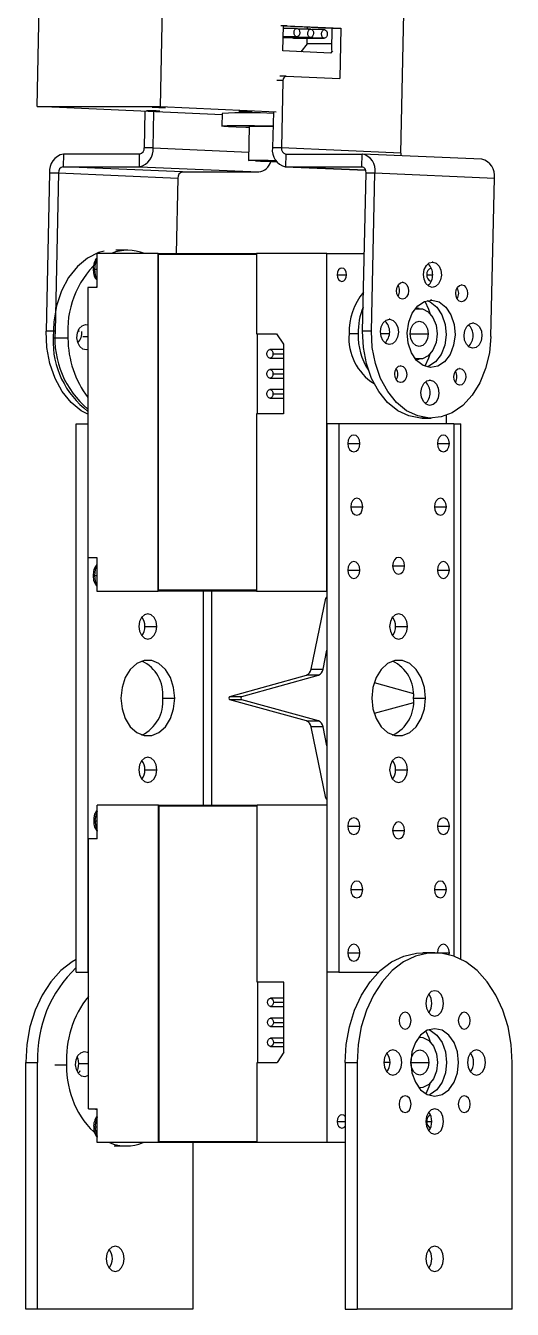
# Model space of a CAD drawing. Header units: millimetres. Extents: x 0 to 1189, y 0 to 841.
# Drawn here: x 601.5 to 624.5, y 407.6 to 468.5 of the extents above; entities that cross this region are included whole.
import ezdxf

# ---------------------------------------------------------------- set-up
doc = ezdxf.new("R2010")
doc.units = ezdxf.units.MM

msp = doc.modelspace()

# ---------------------------------------------------------------- linework, layer by layer
at = {"color": 7, "linetype": 'Continuous', "lineweight": 25}
for p, q in [((619.27, 462.413), (619.652, 479.816)), ((602.034, 464.623), (602.137, 469.321)), ((607.967, 469.313), (607.864, 464.616)), ((613.677, 467.254), (613.703, 468.448)), ((614.347, 468.324), (613.701, 468.325)), ((613.703, 468.442), (616.004, 468.341)), ((613.884, 468.453), (616.429, 468.341)), ((614.998, 468.294), (614.418, 468.295)), ((614.846, 468.294), (614.848, 468.392)), ((615.648, 468.265), (615.068, 468.265)), ((616.004, 468.341), (615.981, 467.268)), ((616.004, 468.341), (616.429, 468.341)), ((616.429, 468.341), (616.376, 465.942)), ((613.691, 467.896), (614.997, 467.894)), ((613.692, 467.925), (614.347, 467.924)), ((614.186, 467.867), (614.19, 467.867)), ((615.643, 467.865), (614.186, 467.867)), ((614.19, 467.867), (615.647, 467.865)), ((614.831, 467.599), (614.532, 467.215)), ((614.831, 467.599), (614.837, 467.866)), ((615.988, 467.597), (614.831, 467.599)), ((615.941, 467.151), (613.677, 467.254)), ((616.03, 467.266), (615.941, 467.151)), ((613.827, 466.054), (613.532, 466.054)), ((613.686, 465.86), (613.615, 462.662)), ((613.831, 466.054), (616.376, 465.942)), ((602.034, 464.623), (607.864, 464.616)), ((610.799, 464.226), (602.034, 464.623)), ((607.148, 464.392), (607.11, 462.662)), ((607.534, 462.662), (607.572, 464.372)), ((607.864, 464.616), (613.362, 464.366)), ((613.229, 464.366), (613.191, 462.662)), ((610.8, 464.296), (610.787, 463.696)), ((612.087, 463.668), (612.052, 462.068)), ((607.534, 462.662), (607.11, 462.662)), ((613.615, 462.662), (613.191, 462.662)), ((619.27, 462.413), (613.615, 462.662)), ((603.281, 462.367), (603.268, 461.768)), ((606.895, 462.367), (603.281, 462.367)), ((606.882, 461.768), (606.895, 462.367)), ((613.817, 462.367), (613.804, 461.768)), ((613.817, 462.367), (617.431, 462.367)), ((617.418, 461.768), (617.431, 462.367)), ((623.105, 462.119), (617.451, 462.367)), ((602.629, 461.473), (602.464, 453.971)), ((602.629, 461.473), (603.053, 461.473)), ((603.053, 461.473), (602.889, 453.971)), ((603.053, 461.473), (608.708, 461.225)), ((608.922, 461.519), (603.268, 461.768)), ((603.268, 461.768), (606.882, 461.768)), ((606.882, 461.768), (612.536, 461.519)), ((608.922, 461.519), (612.536, 461.519)), ((613.785, 461.768), (617.602, 461.6)), ((613.804, 461.768), (617.418, 461.768)), ((617.455, 453.971), (617.62, 461.473)), ((617.62, 461.473), (618.044, 461.473)), ((617.879, 453.971), (618.044, 461.473)), ((618.044, 461.473), (623.698, 461.225)), ((608.708, 461.225), (608.629, 457.647)), ((623.534, 453.723), (623.698, 461.225)), ((604.867, 457.647), (604.867, 456.047)), ((607.766, 457.647), (604.867, 457.647)), ((606.325, 457.808), (605.76, 457.808)), ((607.766, 441.647), (607.766, 457.647)), ((607.766, 457.647), (612.433, 457.647)), ((612.433, 457.647), (612.433, 453.847)), ((615.757, 457.647), (612.433, 457.647)), ((615.757, 441.647), (615.757, 457.647)), ((615.757, 457.647), (617.536, 457.647)), ((607.795, 441.687), (607.795, 457.607)), ((612.433, 457.607), (607.795, 457.607)), ((604.75, 456.904), (604.692, 456.904)), ((604.443, 456.047), (604.443, 443.247)), ((604.867, 456.047), (604.443, 456.047)), ((604.867, 456.071), (604.787, 456.048)), ((620.141, 455.047), (619.958, 455.047)), ((603.994, 454.017), (604.019, 453.955)), ((602.889, 453.971), (602.464, 453.971)), ((603.5, 453.633), (602.793, 453.633)), ((612.433, 453.847), (613.38, 453.847)), ((612.462, 453.847), (612.462, 450.047)), ((613.38, 453.847), (613.706, 453.354)), ((617.242, 453.847), (616.817, 453.847)), ((617.879, 453.971), (617.455, 453.971)), ((613.706, 453.097), (613.07, 453.097)), ((613.706, 453.354), (613.706, 450.047)), ((613.07, 452.697), (613.706, 452.697)), ((619.958, 452.647), (620.141, 452.647)), ((613.706, 452.147), (613.07, 452.147)), ((613.07, 451.747), (613.706, 451.747)), ((613.706, 451.197), (613.07, 451.197)), ((613.07, 450.797), (613.706, 450.797)), ((612.433, 450.047), (612.433, 441.647)), ((613.706, 450.047), (612.433, 450.047)), ((620.619, 449.849), (620.194, 449.849)), ((620.282, 449.847), (620.194, 449.849)), ((620.282, 449.847), (620.706, 449.847)), ((621.414, 449.974), (621.414, 449.575)), ((603.889, 423.575), (603.889, 449.575)), ((603.889, 449.575), (604.443, 449.575)), ((616.334, 449.575), (615.769, 449.575)), ((615.769, 449.575), (615.769, 423.575)), ((616.334, 449.575), (616.334, 423.575)), ((621.783, 449.575), (616.334, 449.575)), ((621.783, 449.575), (622.104, 449.575)), ((622.104, 424.203), (622.104, 449.575)), ((616.759, 448.647), (617.324, 448.647)), ((621.001, 448.647), (621.567, 448.647)), ((616.9, 445.647), (617.466, 445.647)), ((620.86, 445.647), (621.426, 445.647)), ((604.443, 443.247), (604.867, 443.247)), ((604.455, 423.575), (604.455, 443.247)), ((604.787, 443.238), (604.856, 443.236)), ((604.867, 443.247), (604.867, 441.647)), ((616.759, 442.647), (617.324, 442.647)), ((618.88, 442.847), (619.446, 442.847)), ((621.001, 442.647), (621.567, 442.647)), ((604.867, 441.647), (607.766, 441.647)), ((612.433, 441.647), (607.766, 441.647)), ((612.433, 441.687), (607.795, 441.687)), ((612.433, 441.647), (615.757, 441.647)), ((615.017, 437.94), (615.715, 441.313)), ((615.769, 441.647), (615.757, 441.647)), ((607.142, 439.975), (607.708, 439.975)), ((619.021, 439.975), (619.587, 439.975)), ((615.583, 437.94), (615.769, 438.84)), ((611.169, 436.654), (614.8, 437.66)), ((611.735, 436.654), (615.366, 437.66)), ((615.366, 437.66), (614.8, 437.66)), ((615.017, 437.94), (615.583, 437.94)), ((618.001, 437.31), (619.861, 436.795)), ((607.991, 436.575), (608.556, 436.575)), ((611.169, 436.654), (611.735, 436.654)), ((614.8, 435.491), (611.169, 436.497)), ((611.735, 436.497), (611.169, 436.497)), ((615.366, 435.491), (611.735, 436.497)), ((619.861, 436.356), (618.001, 435.841)), ((619.87, 436.575), (620.436, 436.575)), ((614.8, 435.491), (615.366, 435.491)), ((615.715, 431.838), (615.017, 435.21)), ((615.583, 435.21), (615.017, 435.21)), ((615.769, 434.311), (615.583, 435.21)), ((607.142, 433.175), (607.708, 433.175)), ((619.021, 433.175), (619.587, 433.175)), ((604.891, 429.903), (604.891, 431.503)), ((607.791, 431.503), (604.891, 431.503)), ((607.791, 431.503), (612.457, 431.503)), ((607.791, 415.503), (607.791, 431.503)), ((607.819, 431.463), (612.457, 431.463)), ((607.819, 415.543), (607.819, 431.463)), ((612.457, 423.103), (612.457, 431.503)), ((615.769, 431.503), (612.457, 431.503)), ((604.774, 430.76), (604.716, 430.76)), ((616.759, 430.503), (617.324, 430.503)), ((618.88, 430.303), (619.446, 430.303)), ((621.001, 430.503), (621.567, 430.503)), ((604.467, 417.103), (604.467, 429.903)), ((604.891, 429.903), (604.467, 429.903)), ((604.891, 429.928), (604.812, 429.905)), ((616.9, 427.503), (617.466, 427.503)), ((620.86, 427.503), (621.426, 427.503)), ((616.759, 424.503), (617.324, 424.503)), ((620.872, 424.503), (620.306, 424.503)), ((621.001, 424.503), (621.567, 424.503)), ((621.56, 424.412), (621.567, 424.503)), ((603.889, 423.575), (604.455, 423.575)), ((604.467, 423.575), (604.455, 423.575)), ((616.334, 423.575), (615.769, 423.575)), ((615.781, 415.503), (615.781, 423.575)), ((616.334, 423.575), (618.21, 423.575)), ((613.73, 423.103), (612.457, 423.103)), ((612.486, 423.103), (612.486, 419.303)), ((613.73, 419.796), (613.73, 423.103)), ((613.73, 422.353), (613.094, 422.353)), ((613.094, 421.953), (613.73, 421.953)), ((613.73, 421.403), (613.094, 421.403)), ((613.094, 421.003), (613.73, 421.003)), ((613.73, 420.453), (613.094, 420.453)), ((613.094, 420.053), (613.73, 420.053)), ((620.165, 420.503), (620.124, 420.503)), ((601.497, 407.598), (601.497, 419.303)), ((601.497, 419.303), (602.063, 419.303)), ((602.063, 407.598), (602.063, 419.303)), ((612.457, 415.503), (612.457, 419.303)), ((612.457, 419.303), (613.404, 419.303)), ((613.73, 419.796), (613.404, 419.303)), ((616.629, 419.303), (616.629, 407.598)), ((616.629, 419.303), (617.195, 419.303)), ((617.195, 419.303), (617.195, 407.598)), ((624.549, 407.598), (624.549, 419.303)), ((620.124, 418.103), (620.165, 418.103)), ((604.467, 417.103), (604.891, 417.103)), ((604.812, 417.094), (604.881, 417.092)), ((604.891, 415.503), (604.891, 417.103)), ((604.774, 416.247), (604.716, 416.247)), ((607.791, 415.503), (604.891, 415.503)), ((605.696, 415.343), (606.262, 415.343)), ((612.457, 415.503), (607.791, 415.503)), ((612.457, 415.543), (607.819, 415.543)), ((609.417, 415.503), (609.417, 407.598)), ((615.781, 415.503), (612.457, 415.503)), ((616.629, 415.503), (615.781, 415.503)), ((602.063, 407.598), (601.497, 407.598)), ((609.417, 407.598), (602.063, 407.598)), ((616.629, 407.598), (617.195, 407.598)), ((624.549, 407.598), (617.195, 407.598))]:
    msp.add_line(p, q, dxfattribs=at)
at = {"color": 8, "linetype": 'Continuous', "lineweight": 25}
for p, q in [((613.884, 468.453), (613.589, 468.453)), ((614.993, 467.894), (613.691, 467.896)), ((614.343, 467.924), (613.692, 467.925)), ((613.686, 465.86), (613.395, 465.86)), ((603.205, 464.601), (603.205, 464.592)), ((607.312, 464.415), (607.312, 464.405)), ((607.577, 464.595), (607.577, 464.586)), ((611.684, 464.409), (611.684, 464.4)), ((607.534, 462.662), (612.06, 462.463)), ((612.815, 462.061), (612.814, 462.043)), ((617.602, 461.601), (613.804, 461.768)), ((617.418, 461.768), (617.431, 461.767)), ((620.781, 457.246), (620.755, 457.246)), ((604.75, 456.904), (604.867, 456.904)), ((616.252, 456.647), (616.699, 456.647)), ((620.495, 456.647), (620.768, 456.647)), ((619.359, 456.287), (619.342, 456.287)), ((622.158, 456.164), (622.14, 456.164)), ((620.742, 455.446), (620.671, 455.446)), ((618.741, 454.534), (618.714, 454.534)), ((622.699, 454.36), (622.672, 454.36)), ((604.206, 453.711), (604.443, 453.711)), ((618.723, 453.847), (618.308, 453.847)), ((619.717, 453.847), (620.565, 453.847)), ((613.211, 452.897), (613.706, 452.897)), ((619.272, 452.33), (619.255, 452.33)), ((622.071, 452.207), (622.054, 452.207)), ((613.211, 451.947), (613.706, 451.947)), ((620.658, 451.648), (620.632, 451.648)), ((613.211, 450.997), (613.706, 450.997)), ((621.783, 449.575), (621.783, 424.341)), ((604.75, 442.39), (604.692, 442.39)), ((604.75, 442.39), (604.867, 442.39)), ((609.904, 441.647), (609.904, 431.503)), ((610.32, 431.503), (610.32, 441.647)), ((615.769, 441.313), (615.715, 441.313)), ((615.715, 431.838), (615.769, 431.838)), ((604.774, 430.76), (604.891, 430.76)), ((613.235, 422.153), (613.73, 422.153)), ((613.235, 421.203), (613.73, 421.203)), ((613.235, 420.253), (613.73, 420.253)), ((618.751, 419.303), (618.468, 419.303)), ((619.741, 419.303), (620.589, 419.303)), ((603.436, 419.168), (602.87, 419.168)), ((604, 419.247), (604.467, 419.247)), ((604.774, 416.247), (604.891, 416.247)), ((616.252, 416.503), (616.629, 416.503)), ((620.495, 416.503), (620.731, 416.503))]:
    msp.add_line(p, q, dxfattribs=at)
at = {"color": 7, "linetype": 'Continuous', "lineweight": 25, "flags": 128}
for points in [[(614.343, 467.924), (614.291, 467.941), (614.247, 467.987), (614.219, 468.053), (614.21, 468.13), (614.222, 468.206), (614.254, 468.269), (614.299, 468.311), (614.352, 468.324)], [(614.352, 468.324), (614.404, 468.306), (614.447, 468.261), (614.475, 468.194), (614.484, 468.117), (614.472, 468.041), (614.441, 467.978), (614.396, 467.937), (614.343, 467.924)], [(614.993, 467.894), (614.941, 467.912), (614.898, 467.957), (614.869, 468.023), (614.861, 468.1), (614.873, 468.176), (614.904, 468.24), (614.949, 468.281), (615.002, 468.294)], [(615.002, 468.294), (615.054, 468.276), (615.097, 468.231), (615.126, 468.165), (615.134, 468.088), (615.122, 468.012), (615.091, 467.948), (615.046, 467.907), (614.993, 467.894)], [(615.643, 467.865), (615.591, 467.882), (615.548, 467.928), (615.52, 467.994), (615.511, 468.071), (615.523, 468.147), (615.554, 468.21), (615.599, 468.252), (615.652, 468.265)], [(615.652, 468.265), (615.704, 468.247), (615.748, 468.202), (615.776, 468.135), (615.785, 468.058), (615.773, 467.982), (615.741, 467.919), (615.696, 467.878), (615.643, 467.865)], [(614.119, 467.895), (614.134, 467.884), (614.186, 467.867)], [(603.665, 464.591), (603.565, 464.595), (603.445, 464.598), (603.323, 464.6), (603.219, 464.601), (603.147, 464.601), (603.119, 464.599), (603.14, 464.595), (603.205, 464.592)], [(603.205, 464.592), (603.305, 464.588), (603.425, 464.585), (603.547, 464.582), (603.651, 464.582), (603.723, 464.582), (603.751, 464.584), (603.731, 464.587), (603.665, 464.591)], [(607.772, 464.405), (607.672, 464.409), (607.552, 464.412), (607.43, 464.414), (607.326, 464.415), (607.254, 464.414), (607.226, 464.412), (607.246, 464.409), (607.312, 464.405)], [(607.312, 464.405), (607.412, 464.402), (607.532, 464.398), (607.654, 464.396), (607.758, 464.395), (607.83, 464.396), (607.858, 464.398), (607.837, 464.401), (607.772, 464.405)], [(608.038, 464.585), (607.937, 464.589), (607.817, 464.592), (607.696, 464.595), (607.591, 464.595), (607.519, 464.595), (607.492, 464.593), (607.512, 464.59), (607.577, 464.586)], [(607.577, 464.586), (607.677, 464.582), (607.797, 464.579), (607.919, 464.577), (608.024, 464.576), (608.095, 464.576), (608.123, 464.578), (608.103, 464.582), (608.038, 464.585)], [(612.144, 464.399), (612.044, 464.403), (611.924, 464.406), (611.802, 464.408), (611.698, 464.409), (611.626, 464.409), (611.598, 464.407), (611.619, 464.403), (611.684, 464.4)], [(611.684, 464.4), (611.784, 464.396), (611.904, 464.393), (612.026, 464.39), (612.13, 464.39), (612.202, 464.39), (612.23, 464.392), (612.21, 464.395), (612.144, 464.399)], [(611.465, 463.644), (611.108, 463.662), (610.878, 463.679), (610.788, 463.694), (610.843, 463.706), (611.041, 463.715), (611.368, 463.718), (611.807, 463.718), (612.333, 463.713), (612.913, 463.704), (613.214, 463.698)], [(612.086, 463.619), (611.927, 463.625), (611.465, 463.644)], [(612.377, 462.043), (612.149, 462.056), (612.054, 462.067), (612.103, 462.075), (612.291, 462.079), (612.594, 462.078), (612.977, 462.074), (613.339, 462.066)], [(612.814, 462.043), (612.69, 462.05), (612.652, 462.056), (612.705, 462.059), (612.841, 462.061), (613.039, 462.059), (613.27, 462.055), (613.347, 462.053)], [(605.221, 457.768), (604.946, 457.693), (604.423, 457.433), (603.946, 457.033), (603.533, 456.51), (603.2, 455.882), (602.96, 455.175), (602.823, 454.416), (602.793, 453.633)], [(620.755, 456.046), (620.593, 456.099), (620.459, 456.235), (620.371, 456.434), (620.344, 456.664), (620.381, 456.893), (620.477, 457.083), (620.618, 457.207), (620.781, 457.246)], [(620.781, 457.246), (620.942, 457.193), (621.077, 457.057), (621.165, 456.858), (621.192, 456.627), (621.155, 456.399), (621.058, 456.209), (620.918, 456.085), (620.755, 456.046)], [(616.699, 456.647), (616.682, 456.768), (616.634, 456.871), (616.561, 456.939), (616.476, 456.963), (616.39, 456.939), (616.318, 456.871), (616.269, 456.768), (616.252, 456.647)], [(616.252, 456.647), (616.269, 456.526), (616.318, 456.424), (616.39, 456.355), (616.476, 456.331), (616.561, 456.355), (616.634, 456.424), (616.682, 456.526), (616.699, 456.647)], [(619.342, 455.488), (619.234, 455.523), (619.144, 455.614), (619.086, 455.746), (619.068, 455.9), (619.093, 456.052), (619.157, 456.179), (619.251, 456.262), (619.359, 456.287)], [(619.359, 456.287), (619.467, 456.252), (619.557, 456.162), (619.615, 456.029), (619.633, 455.875), (619.608, 455.723), (619.544, 455.596), (619.451, 455.513), (619.342, 455.488)], [(622.14, 455.365), (622.033, 455.4), (621.943, 455.491), (621.885, 455.623), (621.867, 455.777), (621.891, 455.929), (621.956, 456.056), (622.049, 456.139), (622.158, 456.164)], [(622.158, 456.164), (622.266, 456.129), (622.355, 456.039), (622.414, 455.906), (622.432, 455.752), (622.407, 455.6), (622.343, 455.473), (622.249, 455.391), (622.14, 455.365)], [(620.671, 452.248), (620.324, 452.342), (620.013, 452.583), (619.771, 452.947), (619.62, 453.4), (619.576, 453.897), (619.642, 454.389), (619.812, 454.827), (620.07, 455.17), (620.39, 455.384), (620.742, 455.446)], [(620.402, 455.388), (620.575, 455.009), (620.638, 454.82)], [(620.494, 455.419), (620.665, 455.353), (620.975, 455.112), (621.218, 454.747), (621.369, 454.294), (621.413, 453.798), (621.347, 453.306), (621.176, 452.867), (620.918, 452.524), (620.598, 452.311), (620.494, 452.276)], [(620.742, 455.446), (621.089, 455.353), (621.4, 455.112), (621.642, 454.747), (621.793, 454.294), (621.837, 453.798), (621.771, 453.306), (621.601, 452.867), (621.343, 452.524), (621.022, 452.311), (620.671, 452.248)], [(619.929, 455.009), (619.993, 455.029), (620.288, 455.029), (620.565, 454.886), (620.791, 454.619), (620.938, 454.258), (620.989, 453.847)], [(603.924, 453.659), (603.949, 453.89), (604.035, 454.09), (604.168, 454.229), (604.329, 454.285), (604.443, 454.27)], [(618.714, 453.334), (618.553, 453.387), (618.418, 453.523), (618.331, 453.722), (618.303, 453.953), (618.341, 454.181), (618.437, 454.371), (618.577, 454.495), (618.741, 454.534)], [(618.741, 454.534), (618.902, 454.481), (619.037, 454.345), (619.124, 454.146), (619.152, 453.916), (619.114, 453.687), (619.018, 453.497), (618.878, 453.373), (618.714, 453.334)], [(619.717, 453.847), (619.749, 454.077), (619.841, 454.271), (619.978, 454.402), (620.141, 454.447), (620.303, 454.402), (620.441, 454.271), (620.533, 454.077), (620.565, 453.847)], [(622.672, 453.161), (622.511, 453.213), (622.376, 453.349), (622.289, 453.548), (622.261, 453.779), (622.299, 454.007), (622.395, 454.198), (622.535, 454.321), (622.699, 454.36)], [(622.699, 454.36), (622.86, 454.307), (622.995, 454.171), (623.082, 453.973), (623.109, 453.742), (623.072, 453.514), (622.976, 453.323), (622.836, 453.199), (622.672, 453.161)], [(604.443, 450.031), (604.129, 450.201), (603.648, 450.592), (603.23, 451.108), (602.892, 451.729), (602.646, 452.432), (602.502, 453.189), (602.464, 453.971)], [(604.443, 453.101), (604.366, 453.086), (604.202, 453.121), (604.061, 453.243), (603.963, 453.432), (603.924, 453.659)], [(620.194, 449.849), (619.645, 449.95), (619.119, 450.201), (618.639, 450.592), (618.221, 451.108), (617.883, 451.729), (617.637, 452.432), (617.492, 453.189), (617.455, 453.971)], [(620.619, 449.849), (620.069, 449.95), (619.543, 450.201), (619.063, 450.592), (618.645, 451.108), (618.307, 451.729), (618.061, 452.432), (617.917, 453.189), (617.879, 453.971)], [(620.565, 453.847), (620.533, 453.618), (620.441, 453.423), (620.303, 453.293), (620.141, 453.247), (619.978, 453.293), (619.841, 453.423), (619.749, 453.618), (619.717, 453.847)], [(620.989, 453.847), (620.938, 453.437), (620.791, 453.076), (620.565, 452.808), (620.288, 452.665), (619.993, 452.665), (619.929, 452.685)], [(623.534, 453.723), (623.462, 452.945), (623.285, 452.202), (623.008, 451.523), (622.643, 450.932), (622.204, 450.454), (621.707, 450.106), (621.172, 449.902), (620.619, 449.849)], [(612.928, 452.897), (612.939, 452.974), (612.97, 453.039), (613.016, 453.082), (613.07, 453.097), (613.124, 453.082), (613.17, 453.039), (613.2, 452.974), (613.211, 452.897)], [(613.211, 452.897), (613.2, 452.821), (613.17, 452.756), (613.124, 452.712), (613.07, 452.697), (613.016, 452.712), (612.97, 452.756), (612.939, 452.821), (612.928, 452.897)], [(620.638, 452.875), (620.575, 452.685), (620.402, 452.306)], [(619.255, 451.53), (619.147, 451.565), (619.058, 451.656), (618.999, 451.788), (618.981, 451.942), (619.006, 452.094), (619.07, 452.221), (619.164, 452.304), (619.272, 452.33)], [(619.272, 452.33), (619.38, 452.294), (619.47, 452.204), (619.528, 452.071), (619.546, 451.917), (619.521, 451.765), (619.457, 451.638), (619.364, 451.556), (619.255, 451.53)], [(622.054, 451.407), (621.946, 451.442), (621.856, 451.533), (621.798, 451.665), (621.78, 451.819), (621.804, 451.971), (621.869, 452.098), (621.962, 452.181), (622.071, 452.207)], [(622.071, 452.207), (622.179, 452.171), (622.268, 452.081), (622.327, 451.948), (622.345, 451.794), (622.32, 451.642), (622.256, 451.515), (622.162, 451.433), (622.054, 451.407)], [(612.928, 451.947), (612.939, 452.024), (612.97, 452.089), (613.016, 452.132), (613.07, 452.147), (613.124, 452.132), (613.17, 452.089), (613.2, 452.024), (613.211, 451.947)], [(613.211, 451.947), (613.2, 451.871), (613.17, 451.806), (613.124, 451.762), (613.07, 451.747), (613.016, 451.762), (612.97, 451.806), (612.939, 451.871), (612.928, 451.947)], [(620.632, 450.449), (620.471, 450.502), (620.336, 450.638), (620.248, 450.836), (620.221, 451.067), (620.258, 451.295), (620.354, 451.486), (620.495, 451.61), (620.658, 451.648)], [(620.658, 451.648), (620.819, 451.595), (620.954, 451.459), (621.042, 451.261), (621.069, 451.03), (621.032, 450.802), (620.936, 450.611), (620.795, 450.487), (620.632, 450.449)], [(612.928, 450.997), (612.939, 451.074), (612.97, 451.139), (613.016, 451.182), (613.07, 451.197), (613.124, 451.182), (613.17, 451.139), (613.2, 451.074), (613.211, 450.997)], [(613.211, 450.997), (613.2, 450.921), (613.17, 450.856), (613.124, 450.812), (613.07, 450.797), (613.016, 450.812), (612.97, 450.856), (612.939, 450.921), (612.928, 450.997)], [(617.324, 448.647), (617.303, 448.8), (617.242, 448.93), (617.15, 449.017), (617.042, 449.047), (616.933, 449.017), (616.842, 448.93), (616.78, 448.8), (616.759, 448.647)], [(616.759, 448.647), (616.78, 448.494), (616.842, 448.364), (616.933, 448.278), (617.042, 448.247), (617.15, 448.278), (617.242, 448.364), (617.303, 448.494), (617.324, 448.647)], [(621.567, 448.647), (621.546, 448.8), (621.484, 448.93), (621.392, 449.017), (621.284, 449.047), (621.176, 449.017), (621.084, 448.93), (621.023, 448.8), (621.001, 448.647)], [(621.001, 448.647), (621.023, 448.494), (621.084, 448.364), (621.176, 448.278), (621.284, 448.247), (621.392, 448.278), (621.484, 448.364), (621.546, 448.494), (621.567, 448.647)], [(617.466, 445.647), (617.444, 445.8), (617.383, 445.93), (617.291, 446.017), (617.183, 446.047), (617.075, 446.017), (616.983, 445.93), (616.922, 445.8), (616.9, 445.647)], [(616.9, 445.647), (616.922, 445.494), (616.983, 445.364), (617.075, 445.278), (617.183, 445.247), (617.291, 445.278), (617.383, 445.364), (617.444, 445.494), (617.466, 445.647)], [(621.426, 445.647), (621.404, 445.8), (621.343, 445.93), (621.251, 446.017), (621.143, 446.047), (621.035, 446.017), (620.943, 445.93), (620.881, 445.8), (620.86, 445.647)], [(620.86, 445.647), (620.881, 445.494), (620.943, 445.364), (621.035, 445.278), (621.143, 445.247), (621.251, 445.278), (621.343, 445.364), (621.404, 445.494), (621.426, 445.647)], [(617.324, 442.647), (617.303, 442.8), (617.242, 442.93), (617.15, 443.017), (617.042, 443.047), (616.933, 443.017), (616.842, 442.93), (616.78, 442.8), (616.759, 442.647)], [(619.446, 442.847), (619.424, 443), (619.363, 443.13), (619.271, 443.217), (619.163, 443.247), (619.055, 443.217), (618.963, 443.13), (618.902, 443), (618.88, 442.847)], [(621.567, 442.647), (621.546, 442.8), (621.484, 442.93), (621.392, 443.017), (621.284, 443.047), (621.176, 443.017), (621.084, 442.93), (621.023, 442.8), (621.001, 442.647)], [(616.759, 442.647), (616.78, 442.494), (616.842, 442.364), (616.933, 442.278), (617.042, 442.247), (617.15, 442.278), (617.242, 442.364), (617.303, 442.494), (617.324, 442.647)], [(618.88, 442.847), (618.902, 442.694), (618.963, 442.564), (619.055, 442.478), (619.163, 442.447), (619.271, 442.478), (619.363, 442.564), (619.424, 442.694), (619.446, 442.847)], [(621.001, 442.647), (621.023, 442.494), (621.084, 442.364), (621.176, 442.278), (621.284, 442.247), (621.392, 442.278), (621.484, 442.364), (621.546, 442.494), (621.567, 442.647)], [(607.708, 439.975), (607.675, 440.205), (607.584, 440.4), (607.446, 440.53), (607.284, 440.575), (607.121, 440.53), (606.984, 440.4), (606.892, 440.205), (606.859, 439.975)], [(619.587, 439.975), (619.555, 440.205), (619.463, 440.4), (619.325, 440.53), (619.163, 440.575), (619.001, 440.53), (618.863, 440.4), (618.771, 440.205), (618.739, 439.975)], [(606.859, 439.975), (606.892, 439.746), (606.984, 439.551), (607.121, 439.421), (607.284, 439.375), (607.446, 439.421), (607.584, 439.551), (607.675, 439.746), (607.708, 439.975)], [(618.739, 439.975), (618.771, 439.746), (618.863, 439.551), (619.001, 439.421), (619.163, 439.375), (619.325, 439.421), (619.463, 439.551), (619.555, 439.746), (619.587, 439.975)], [(608.556, 436.575), (608.505, 437.082), (608.354, 437.549), (608.117, 437.936), (607.812, 438.213), (607.465, 438.357), (607.102, 438.357), (606.755, 438.213), (606.45, 437.936), (606.213, 437.549), (606.062, 437.082), (606.011, 436.575)], [(620.436, 436.575), (620.384, 437.082), (620.234, 437.549), (619.996, 437.936), (619.692, 438.213), (619.344, 438.357), (618.982, 438.357), (618.634, 438.213), (618.329, 437.936), (618.092, 437.549), (617.942, 437.082), (617.89, 436.575)], [(606.011, 436.575), (606.062, 436.068), (606.213, 435.602), (606.45, 435.215), (606.755, 434.938), (607.102, 434.794), (607.465, 434.794), (607.812, 434.938), (608.117, 435.215), (608.354, 435.602), (608.505, 436.068), (608.556, 436.575)], [(617.89, 436.575), (617.942, 436.068), (618.092, 435.602), (618.329, 435.215), (618.634, 434.938), (618.982, 434.794), (619.344, 434.794), (619.692, 434.938), (619.996, 435.215), (620.234, 435.602), (620.384, 436.068), (620.436, 436.575)], [(607.708, 433.175), (607.675, 433.405), (607.584, 433.6), (607.446, 433.73), (607.284, 433.775), (607.121, 433.73), (606.984, 433.6), (606.892, 433.405), (606.859, 433.175)], [(619.587, 433.175), (619.555, 433.405), (619.463, 433.6), (619.325, 433.73), (619.163, 433.775), (619.001, 433.73), (618.863, 433.6), (618.771, 433.405), (618.739, 433.175)], [(606.859, 433.175), (606.892, 432.946), (606.984, 432.751), (607.121, 432.621), (607.284, 432.575), (607.446, 432.621), (607.584, 432.751), (607.675, 432.946), (607.708, 433.175)], [(618.739, 433.175), (618.771, 432.946), (618.863, 432.751), (619.001, 432.621), (619.163, 432.575), (619.325, 432.621), (619.463, 432.751), (619.555, 432.946), (619.587, 433.175)], [(617.324, 430.503), (617.303, 430.657), (617.242, 430.786), (617.15, 430.873), (617.042, 430.903), (616.933, 430.873), (616.842, 430.786), (616.78, 430.657), (616.759, 430.503)], [(621.567, 430.503), (621.546, 430.657), (621.484, 430.786), (621.392, 430.873), (621.284, 430.903), (621.176, 430.873), (621.084, 430.786), (621.023, 430.657), (621.001, 430.503)], [(616.759, 430.503), (616.78, 430.35), (616.842, 430.221), (616.933, 430.134), (617.042, 430.103), (617.15, 430.134), (617.242, 430.221), (617.303, 430.35), (617.324, 430.503)], [(619.446, 430.303), (619.424, 430.457), (619.363, 430.586), (619.271, 430.673), (619.163, 430.703), (619.055, 430.673), (618.963, 430.586), (618.902, 430.457), (618.88, 430.303)], [(618.88, 430.303), (618.902, 430.15), (618.963, 430.021), (619.055, 429.934), (619.163, 429.903), (619.271, 429.934), (619.363, 430.021), (619.424, 430.15), (619.446, 430.303)], [(621.001, 430.503), (621.023, 430.35), (621.084, 430.221), (621.176, 430.134), (621.284, 430.103), (621.392, 430.134), (621.484, 430.221), (621.546, 430.35), (621.567, 430.503)], [(617.466, 427.503), (617.444, 427.657), (617.383, 427.786), (617.291, 427.873), (617.183, 427.903), (617.075, 427.873), (616.983, 427.786), (616.922, 427.657), (616.9, 427.503)], [(621.426, 427.503), (621.404, 427.657), (621.343, 427.786), (621.251, 427.873), (621.143, 427.903), (621.035, 427.873), (620.943, 427.786), (620.881, 427.657), (620.86, 427.503)], [(616.9, 427.503), (616.922, 427.35), (616.983, 427.221), (617.075, 427.134), (617.183, 427.103), (617.291, 427.134), (617.383, 427.221), (617.444, 427.35), (617.466, 427.503)], [(620.86, 427.503), (620.881, 427.35), (620.943, 427.221), (621.035, 427.134), (621.143, 427.103), (621.251, 427.134), (621.343, 427.221), (621.404, 427.35), (621.426, 427.503)], [(617.324, 424.503), (617.303, 424.657), (617.242, 424.786), (617.15, 424.873), (617.042, 424.903), (616.933, 424.873), (616.842, 424.786), (616.78, 424.657), (616.759, 424.503)], [(621.567, 424.503), (621.546, 424.657), (621.484, 424.786), (621.392, 424.873), (621.284, 424.903), (621.176, 424.873), (621.084, 424.786), (621.023, 424.657), (621.001, 424.503)], [(603.889, 424.176), (603.697, 424.066), (603.163, 423.657), (602.684, 423.129), (602.273, 422.497), (601.941, 421.778), (601.697, 420.992), (601.547, 420.159), (601.497, 419.303)], [(616.629, 419.303), (616.68, 420.159), (616.829, 420.992), (617.073, 421.778), (617.405, 422.497), (617.816, 423.129), (618.295, 423.657), (618.829, 424.066), (619.404, 424.344), (620.003, 424.486), (620.306, 424.503)], [(616.759, 424.503), (616.78, 424.35), (616.842, 424.221), (616.933, 424.134), (617.042, 424.103), (617.15, 424.134), (617.242, 424.221), (617.303, 424.35), (617.324, 424.503)], [(624.549, 419.303), (624.499, 420.159), (624.35, 420.992), (624.106, 421.778), (623.774, 422.497), (623.362, 423.129), (622.883, 423.657), (622.349, 424.066), (621.775, 424.344), (621.176, 424.486), (620.568, 424.486), (619.969, 424.344), (619.395, 424.066), (618.861, 423.657), (618.382, 423.129), (617.97, 422.497), (617.638, 421.778), (617.394, 420.992), (617.245, 420.159), (617.195, 419.303)], [(612.952, 422.153), (612.963, 422.23), (612.994, 422.295), (613.04, 422.338), (613.094, 422.353), (613.148, 422.338), (613.194, 422.295), (613.225, 422.23), (613.235, 422.153)], [(620.872, 422.703), (620.71, 422.658), (620.572, 422.528), (620.48, 422.333), (620.448, 422.103), (620.48, 421.874), (620.572, 421.679), (620.71, 421.549), (620.872, 421.503)], [(620.872, 421.503), (621.034, 421.549), (621.172, 421.679), (621.264, 421.874), (621.296, 422.103), (621.264, 422.333), (621.172, 422.528), (621.034, 422.658), (620.872, 422.703)], [(613.235, 422.153), (613.225, 422.077), (613.194, 422.012), (613.148, 421.969), (613.094, 421.953), (613.04, 421.969), (612.994, 422.012), (612.963, 422.077), (612.952, 422.153)], [(612.952, 421.203), (612.963, 421.28), (612.994, 421.345), (613.04, 421.388), (613.094, 421.403), (613.148, 421.388), (613.194, 421.345), (613.225, 421.28), (613.235, 421.203)], [(613.235, 421.203), (613.225, 421.127), (613.194, 421.062), (613.148, 421.019), (613.094, 421.003), (613.04, 421.019), (612.994, 421.062), (612.963, 421.127), (612.952, 421.203)], [(619.472, 421.683), (619.364, 421.653), (619.272, 421.566), (619.211, 421.436), (619.189, 421.283), (619.211, 421.13), (619.272, 421.001), (619.364, 420.914), (619.472, 420.883)], [(619.472, 420.883), (619.58, 420.914), (619.672, 421.001), (619.733, 421.13), (619.755, 421.283), (619.733, 421.436), (619.672, 421.566), (619.58, 421.653), (619.472, 421.683)], [(622.272, 421.683), (622.164, 421.653), (622.072, 421.566), (622.011, 421.436), (621.989, 421.283), (622.011, 421.13), (622.072, 421.001), (622.164, 420.914), (622.272, 420.883)], [(622.272, 420.883), (622.38, 420.914), (622.472, 421.001), (622.533, 421.13), (622.555, 421.283), (622.533, 421.436), (622.472, 421.566), (622.38, 421.653), (622.272, 421.683)], [(620.872, 420.903), (620.522, 420.825), (620.207, 420.598), (619.957, 420.244), (619.796, 419.798), (619.741, 419.303), (619.796, 418.809), (619.957, 418.363), (620.207, 418.009), (620.522, 417.782), (620.872, 417.703)], [(620.455, 420.791), (620.599, 420.465), (620.662, 420.276)], [(620.589, 420.853), (620.656, 420.825), (620.971, 420.598), (621.222, 420.244), (621.382, 419.798), (621.438, 419.303), (621.382, 418.809), (621.222, 418.363), (620.971, 418.009), (620.656, 417.782), (620.589, 417.754)], [(620.872, 417.703), (621.222, 417.782), (621.537, 418.009), (621.787, 418.363), (621.948, 418.809), (622.003, 419.303), (621.948, 419.798), (621.787, 420.244), (621.537, 420.598), (621.222, 420.825), (620.872, 420.903)], [(612.952, 420.253), (612.963, 420.33), (612.994, 420.395), (613.04, 420.438), (613.094, 420.453), (613.148, 420.438), (613.194, 420.395), (613.225, 420.33), (613.235, 420.253)], [(613.235, 420.253), (613.225, 420.177), (613.194, 420.112), (613.148, 420.069), (613.094, 420.053), (613.04, 420.069), (612.994, 420.112), (612.963, 420.177), (612.952, 420.253)], [(618.892, 419.903), (618.73, 419.858), (618.592, 419.728), (618.5, 419.533), (618.468, 419.303), (618.5, 419.074), (618.592, 418.879), (618.73, 418.749), (618.892, 418.703)], [(618.892, 418.703), (619.055, 418.749), (619.192, 418.879), (619.284, 419.074), (619.316, 419.303), (619.284, 419.533), (619.192, 419.728), (619.055, 419.858), (618.892, 419.903)], [(619.741, 419.303), (619.773, 419.533), (619.865, 419.728), (620.003, 419.858), (620.165, 419.903), (620.327, 419.858), (620.465, 419.728), (620.557, 419.533), (620.589, 419.303)], [(620.123, 420.502), (620.312, 420.485), (620.589, 420.343), (620.815, 420.075), (620.962, 419.714), (621.013, 419.303)], [(622.852, 419.903), (622.69, 419.858), (622.552, 419.728), (622.46, 419.533), (622.428, 419.303), (622.46, 419.074), (622.552, 418.879), (622.69, 418.749), (622.852, 418.703)], [(622.852, 418.703), (623.014, 418.749), (623.152, 418.879), (623.244, 419.074), (623.276, 419.303), (623.244, 419.533), (623.152, 419.728), (623.014, 419.858), (622.852, 419.903)], [(603.86, 419.194), (603.885, 419.426), (603.971, 419.626), (604.104, 419.764), (604.265, 419.82), (604.429, 419.784), (604.467, 419.761)], [(603.93, 419.552), (603.961, 419.474), (604, 419.247)], [(620.589, 419.303), (620.557, 419.074), (620.465, 418.879), (620.327, 418.749), (620.165, 418.703), (620.003, 418.749), (619.865, 418.879), (619.773, 419.074), (619.741, 419.303)], [(621.013, 419.303), (620.962, 418.893), (620.815, 418.532), (620.589, 418.264), (620.312, 418.122), (620.123, 418.105)], [(604.467, 418.68), (604.463, 418.677), (604.302, 418.621), (604.139, 418.657), (603.997, 418.778), (603.899, 418.967), (603.86, 419.194)], [(604, 419.247), (603.975, 419.015), (603.93, 418.889)], [(603.985, 418.795), (604.06, 418.879), (604.082, 418.913)], [(620.662, 418.331), (620.599, 418.142), (620.455, 417.816)], [(619.472, 417.724), (619.364, 417.693), (619.272, 417.606), (619.211, 417.477), (619.189, 417.324), (619.211, 417.171), (619.272, 417.041), (619.364, 416.954), (619.472, 416.924)], [(619.472, 416.924), (619.58, 416.954), (619.672, 417.041), (619.733, 417.171), (619.755, 417.324), (619.733, 417.477), (619.672, 417.606), (619.58, 417.693), (619.472, 417.724)], [(622.272, 417.724), (622.164, 417.693), (622.072, 417.606), (622.011, 417.477), (621.989, 417.324), (622.011, 417.171), (622.072, 417.041), (622.164, 416.954), (622.272, 416.924)], [(622.272, 416.924), (622.38, 416.954), (622.472, 417.041), (622.533, 417.171), (622.555, 417.324), (622.533, 417.477), (622.472, 417.606), (622.38, 417.693), (622.272, 417.724)], [(620.872, 417.103), (620.71, 417.058), (620.572, 416.928), (620.48, 416.733), (620.448, 416.503), (620.48, 416.274), (620.572, 416.079), (620.71, 415.949), (620.872, 415.903)], [(620.872, 415.903), (621.034, 415.949), (621.172, 416.079), (621.264, 416.274), (621.296, 416.503), (621.264, 416.733), (621.172, 416.928), (621.034, 417.058), (620.872, 417.103)], [(616.629, 416.733), (616.561, 416.795), (616.476, 416.819), (616.39, 416.795), (616.318, 416.727), (616.269, 416.624), (616.252, 416.503)], [(616.252, 416.503), (616.269, 416.383), (616.318, 416.28), (616.39, 416.212), (616.476, 416.187), (616.561, 416.212), (616.629, 416.274)], [(605.74, 410.598), (605.578, 410.552), (605.44, 410.422), (605.348, 410.228), (605.316, 409.998), (605.348, 409.769), (605.44, 409.574), (605.578, 409.444), (605.74, 409.398)], [(605.74, 409.398), (605.902, 409.444), (606.04, 409.574), (606.132, 409.769), (606.164, 409.998), (606.132, 410.228), (606.04, 410.422), (605.902, 410.552), (605.74, 410.598)], [(620.872, 410.598), (620.71, 410.552), (620.572, 410.422), (620.48, 410.228), (620.448, 409.998), (620.48, 409.769), (620.572, 409.574), (620.71, 409.444), (620.872, 409.398)], [(620.872, 409.398), (621.034, 409.444), (621.172, 409.574), (621.264, 409.769), (621.296, 409.998), (621.264, 410.228), (621.172, 410.422), (621.034, 410.552), (620.872, 410.598)]]:
    msp.add_lwpolyline(points, dxfattribs=at)
at = {"color": 8, "linetype": 'Continuous', "lineweight": 25, "flags": 128}
for points in [[(604.867, 457.363), (604.789, 457.18), (604.75, 456.904)], [(604.75, 456.904), (604.789, 456.628), (604.867, 456.445)], [(604.867, 442.85), (604.789, 442.666), (604.75, 442.39)], [(604.75, 442.39), (604.789, 442.115), (604.867, 441.931)], [(604.891, 431.219), (604.813, 431.036), (604.774, 430.76)], [(604.774, 430.76), (604.813, 430.485), (604.891, 430.301)], [(604.891, 416.706), (604.813, 416.522), (604.774, 416.247)], [(604.774, 416.247), (604.813, 415.971), (604.891, 415.788)]]:
    msp.add_lwpolyline(points, dxfattribs=at)
at = {"color": 7, "linetype": 'Continuous', "lineweight": 25}
for centre, radius, start, end in [((613.858, 465.882), 0.174, 98.92072, 187.16052), ((612.03, 439.649), 24.677, 87.21859, 92.85553), ((612.67, 448.934), 14.745, 87.88994, 92.2685), ((606.721, 462.57), 0.819, 281.36659, 6.41851), ((606.842, 462.632), 0.27, 281.36659, 6.41851), ((613.959, 462.531), 0.779, 170.31406, 258.54596), ((613.868, 462.619), 0.256, 170.31406, 258.54596), ((603.443, 461.565), 0.819, 101.36659, 186.41851), ((614.173, 505.056), 43.05, 267.60926, 268.93717), ((612.456, 462.197), 0.682, 276.72768, 344.88049), ((613.738, 484.353), 22.329, 267.62826, 269.04146), ((617.277, 461.604), 0.779, 350.31406, 78.54596), ((619.66, 462.403), 0.391, 178.43731, 197.35946), ((622.923, 461.354), 0.786, 350.56361, 76.59363), ((603.321, 461.503), 0.27, 101.36659, 186.41851), ((608.976, 461.255), 0.27, 101.36659, 186.41851), ((617.367, 461.516), 0.256, 350.31406, 78.54596), ((606.326, 455.755), 2.051, 67.26052, 111.92763), ((607.997, 453.986), 4.511, 133.9319, 184.49396), ((620.067, 456.646), 0.713, 313.25124, 46.74876), ((620.781, 456.685), 0.288, 105.41721, 187.53282), ((620.78, 456.609), 0.287, 172.42703, 254.89238), ((619.761, 453.934), 2.945, 140.28657, 181.69387), ((618.686, 455.888), 0.524, 329.67859, 30.32141), ((621.485, 455.765), 0.524, 329.67859, 30.32141), ((620.521, 453.873), 3.279, 158.01773, 180.45568), ((618.027, 453.934), 0.713, 313.25124, 46.74876), ((621.984, 453.76), 0.713, 313.25124, 46.74876), ((606.995, 453.51), 4.204, 178.33372, 232.62468), ((607.27, 453.639), 4.394, 175.65701, 229.95588), ((608.229, 453.657), 4.73, 180.29007, 216.81625), ((603.465, 453.914), 0.697, 315.76357, 3.32164), ((619.326, 453.628), 2.518, 175.01678, 238.15629), ((620.293, 453.779), 3.052, 178.72688, 212.9102), ((618.599, 451.93), 0.524, 329.67859, 30.32141), ((619.944, 451.049), 0.713, 313.25124, 46.74876), ((621.398, 451.807), 0.524, 329.67859, 30.32141), ((615.778, 441.307), 0.0635, 98.12646, 175.20296), ((606.44, 439.999), 0.703, 358.04744, 37.04936), ((618.319, 439.999), 0.703, 358.04744, 37.04936), ((606.44, 439.951), 0.703, 322.95064, 1.95256), ((618.319, 439.951), 0.703, 322.95064, 1.95256), ((606.267, 436.76), 1.733, 353.88872, 64.96389), ((618.1, 436.734), 1.777, 354.88735, 63.96526), ((614.673, 437.983), 0.347, 291.53232, 352.94589), ((615.238, 437.983), 0.347, 291.53232, 352.94589), ((606.221, 436.417), 1.777, 296.03474, 5.11265), ((611.21, 436.575), 0.0882, 117.17451, 242.82549), ((611.775, 436.575), 0.0882, 117.17451, 242.82549), ((618.147, 436.391), 1.733, 295.03611, 6.11128), ((614.673, 435.168), 0.347, 7.05411, 68.46768), ((615.238, 435.168), 0.347, 7.05411, 68.46768), ((606.44, 433.199), 0.703, 358.04744, 37.04936), ((618.319, 433.199), 0.703, 358.04744, 37.04936), ((606.44, 433.151), 0.703, 322.95064, 1.95256), ((618.319, 433.151), 0.703, 322.95064, 1.95256), ((615.778, 431.843), 0.0635, 184.79704, 261.87354), ((607.929, 419.537), 5.871, 133.47965, 182.28105), ((608.195, 419.462), 4.768, 141.42708, 183.53475), ((619.994, 422.103), 0.744, 323.0696, 36.9304), ((618.014, 419.303), 0.744, 323.0696, 36.9304), ((621.974, 419.303), 0.744, 323.0696, 36.9304), ((607.738, 419.071), 4.303, 178.70476, 228.58675), ((619.994, 416.503), 0.744, 323.0696, 36.9304), ((620.795, 416.537), 0.302, 114.4762, 186.35682), ((620.795, 416.47), 0.302, 173.64318, 245.5238), ((606.262, 417.397), 2.053, 247.2729, 292.7271), ((604.862, 409.998), 0.744, 323.0696, 36.9304), ((619.994, 409.998), 0.744, 323.0696, 36.9304)]:
    msp.add_arc(centre, radius, start, end, dxfattribs=at)
for points, knots in [([(604.867, 457.426), (604.866, 457.425), (604.808, 457.375), (604.742, 457.214), (604.684, 457.029), (604.696, 456.922), (604.698, 456.904)], [0, 0, 0, 0, 0.010583, 0.441872, 0.90707, 1, 1, 1, 1]), ([(604.701, 456.904), (604.701, 456.842), (604.702, 456.686), (604.767, 456.502), (604.847, 456.418), (604.867, 456.396)], [0, 0, 0, 0, 0.327645, 0.824375, 1, 1, 1, 1]), ([(604.867, 442.904), (604.855, 442.892), (604.788, 442.827), (604.716, 442.649), (604.7, 442.477), (604.692, 442.39)], [0, 0, 0, 0, 0.095715, 0.541388, 1, 1, 1, 1]), ([(604.701, 442.39), (604.698, 442.359), (604.689, 442.235), (604.742, 442.045), (604.831, 441.932), (604.867, 441.886)], [0, 0, 0, 0, 0.166928, 0.662006, 1, 1, 1, 1]), ([(604.891, 431.269), (604.866, 431.24), (604.789, 431.151), (604.725, 430.968), (604.725, 430.82), (604.725, 430.76)], [0, 0, 0, 0, 0.222908, 0.683339, 1, 1, 1, 1]), ([(604.725, 430.76), (604.723, 430.729), (604.713, 430.605), (604.766, 430.415), (604.855, 430.301), (604.891, 430.255)], [0, 0, 0, 0, 0.166888, 0.66199, 1, 1, 1, 1]), ([(604.891, 416.769), (604.89, 416.768), (604.832, 416.718), (604.766, 416.557), (604.708, 416.372), (604.72, 416.265), (604.722, 416.247)], [0, 0, 0, 0, 0.010581, 0.441821, 0.906967, 1, 1, 1, 1]), ([(604.725, 416.247), (604.725, 416.185), (604.727, 416.029), (604.791, 415.845), (604.871, 415.761), (604.891, 415.739)], [0, 0, 0, 0, 0.327609, 0.824366, 1, 1, 1, 1])]:
    msp.add_open_spline(points, degree=3, knots=knots, dxfattribs=at)

doc.saveas('drawing.dxf')
